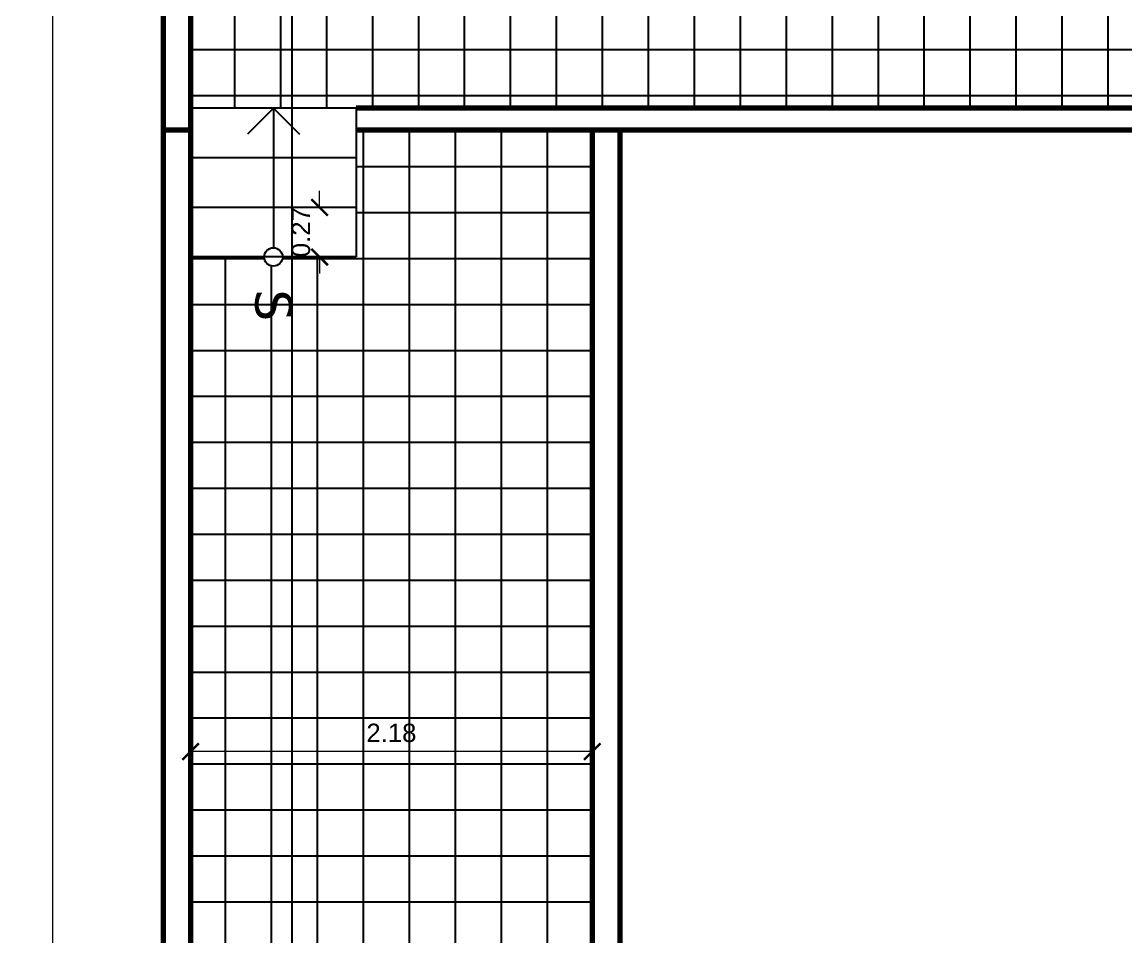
# Model space of a CAD drawing. Header units: inches. Extents: x 20.7 to 104.8, y 84.5 to 143.9.
# Drawn here: x 40.83 to 46.83, y 125.01 to 129.99 of the extents above; entities that cross this region are included whole.
import ezdxf

# ---------------------------------------------------------------- set-up
doc = ezdxf.new("R2010")
doc.units = ezdxf.units.IN
doc.header["$MEASUREMENT"] = 0
doc.linetypes.add('CONTINUA', pattern=[0])
for name, color, linetype in [('Cotas', 60, 'Continuous'), ('Flecha', 6, 'Continuous'), ('Gradas', 3, 'Continuous'), ('Linea de corte', 30, 'Continuous'), ('Textura piso', 8, 'Continuous')]:
    doc.layers.add(name, color=color, linetype=linetype)
doc.layers.add('Paredes', color=5, linetype='Continuous', lineweight=80)
doc.styles.get("Standard").update_dxf_attribs({"font": 'arial.ttf'})
doc.dimstyles.new('Cotas', dxfattribs={"dimtxt": 0.1, "dimasz": 0.09, "dimexe": 0.2, "dimexo": 0.4, "dimgap": 0.05, "dimtad": 1, "dimzin": 0, "dimdsep": 46, "dimtxsty": 'Standard', "dimblk": 'ARCHTICK', "dimcen": 0.09, "dimse1": 1, "dimse2": 1, "dimclrd": 60, "dimclre": 256, "dimadec": 0, "dimazin": 0, "dimtfac": 1, "dimtix": 1, "dimtofl": 0, "dimtmove": 1, "dimatfit": 3, "dimfxl": 0, "dimtolj": 1, "dimtzin": 0, "dimlwd": 9, "dimarcsym": 0})

# ---------------------------------------------------------------- blocks, each defined once
blk = doc.blocks.new('_ArchTick')
at = {"color": 0, "linetype": 'ByBlock', "const_width": 0.15}
blk.add_lwpolyline([(-0.5, -0.5), (0.5, 0.5)], dxfattribs=at)
blk = doc.blocks.new('*D402')
at = {"layer": 'Cotas', "color": 60, "linetype": 'CONTINUA', "lineweight": 9, "transparency": 16777216}
for p, q in [((42.44893983436884, 128.9770058728399), (42.44893983436884, 129.0670058728399)), ((42.44893983436884, 128.7070058728399), (42.44893983436884, 128.6170058728399))]:
    blk.add_line(p, q, dxfattribs=at)
at = {"layer": 'Defpoints', "color": 0, "transparency": 16777216}
for p in [(42.44893983436884, 128.9770058728399), (42.44893983436884, 128.9770058728399), (42.44893983436884, 128.7070058728399)]:
    blk.add_point(p, dxfattribs=at)
at = {"layer": 'Cotas', "color": 60, "lineweight": 9, "transparency": 16777216, "xscale": 0.09, "yscale": 0.09, "zscale": 0.09}
for p, rotation in [((42.44893983436884, 128.9770058728399), 270), ((42.44893983436884, 128.7070058728399), 90)]:
    blk.add_blockref('_ArchTick', p, dxfattribs=dict(at, rotation=rotation))
at = {"layer": 'Cotas', "color": 0, "transparency": 16777216, "insert": (42.34788253559665, 128.8420058728399), "char_height": 0.1, "attachment_point": 5, "rotation": 90}
blk.add_mtext('\\A1;0.27', dxfattribs=at)
blk = doc.blocks.new('*D403')
at = {"layer": 'Cotas', "color": 60, "linetype": 'CONTINUA', "lineweight": 9, "transparency": 16777216}
blk.add_line((43.93187193619565, 126.0161068330859), (41.74765915143252, 126.0161068330859), dxfattribs=at)
at = {"layer": 'Defpoints', "color": 0, "transparency": 16777216}
for p in [(41.74765915143252, 126.0161068330859), (41.74765915143252, 126.0161068330859), (43.93187193619565, 126.0161068330859)]:
    blk.add_point(p, dxfattribs=at)
at = {"layer": 'Cotas', "color": 60, "lineweight": 9, "transparency": 16777216, "xscale": 0.09, "yscale": 0.09, "zscale": 0.09, "rotation": 180}
blk.add_blockref('_ArchTick', (41.74765915143252, 126.0161068330859), dxfattribs=at)
at = {"layer": 'Cotas', "color": 60, "lineweight": 9, "transparency": 16777216, "xscale": 0.09, "yscale": 0.09, "zscale": 0.09}
blk.add_blockref('_ArchTick', (43.93187193619565, 126.0161068330859), dxfattribs=at)
at = {"layer": 'Cotas', "color": 0, "transparency": 16777216, "insert": (42.83976554381408, 126.1171641318581), "char_height": 0.1, "attachment_point": 5}
blk.add_mtext('\\A1;2.18', dxfattribs=at)
blk = doc.blocks.new('*D298')
at = {"layer": 'Cotas', "color": 60, "linetype": 'CONTINUA', "lineweight": 9, "transparency": 16777216}
blk.add_line((40.99765915143249, 108.9211326138387), (40.9976591514325, 138.9711326138387), dxfattribs=at)
at = {"layer": 'Defpoints', "color": 0, "transparency": 16777216}
for p in [(40.9976591514325, 138.9711326138387), (40.9976591514325, 138.9711326138387), (40.99765915143247, 108.9211326138387)]:
    blk.add_point(p, dxfattribs=at)
at = {"layer": 'Cotas', "color": 60, "lineweight": 9, "transparency": 16777216, "xscale": 0.09, "yscale": 0.09, "zscale": 0.09}
for p, rotation in [((40.9976591514325, 138.9711326138387), 90), ((40.99765915143249, 108.9211326138387), 270)]:
    blk.add_blockref('_ArchTick', p, dxfattribs=dict(at, rotation=rotation))
at = {"layer": 'Cotas', "color": 0, "transparency": 16777216, "insert": (40.8965677462483, 123.9461326138387), "char_height": 0.1, "attachment_point": 5, "rotation": 90}
blk.add_mtext('\\A1;30.05', dxfattribs=at)

msp = doc.modelspace()

# ---------------------------------------------------------------- hatches: boundary and pattern name
at = {"layer": 'Textura piso'}
h = msp.add_hatch(dxfattribs=at)
h.set_pattern_fill('ANSI37', color=256, scale=2, angle=-45.00000000000001, style=0)
h.set_pattern_definition([(360, (14.73790602242759, 217.8356738307002), (1.014354061992836e-16, 0.25), []), (90, (14.73790602242759, 217.8356738307002), (-0.25, 1.014354061992836e-16), [])])
h.paths.add_polyline_path([(50.65757338725741, 129.5170058728399), (50.65757338725741, 132.9684343632218), (49.24757338725743, 132.9684343632219), (49.24757338725743, 133.4684343632219), (50.65757338725741, 133.4684343632218), (50.6575733872574, 138.8211326138387), (45.36171271719763, 138.8211326138387), (45.36171271719764, 135.8497081930303), (45.51171271719761, 135.8497081930303), (45.51171271719761, 135.3497081930303), (45.2117127171976, 135.3497081930303), (45.2117127171976, 135.8497081930303), (41.74765915143252, 135.8497081930303), (41.74765915143252, 129.5170058728399), (42.64765915143249, 129.5170058728399)])
h.paths.add_polyline_path([(46.39654711499424, 132.7093252994816), (46.3925282061515, 132.7093252994816), (46.3925282061515, 132.7043538283885), (46.396395559236, 132.7043538283885, 0.01042263796228323)], flags=16)
h.paths.add_polyline_path([(46.3875567350584, 132.7104744233409), (46.3875567350584, 132.6645820596436), (46.38258526396532, 132.6645820596436), (46.38258526396532, 132.6546391174573), (46.37761379287224, 132.6546391174573), (46.37761379287224, 132.6446961752712), (46.37264232177915, 132.6446961752712), (46.37264232177915, 132.6397247041781), (46.36767085068584, 132.6397247041781), (46.36767085068584, 132.6347532330849), (46.36269937959275, 132.6347532330849), (46.36269937959275, 132.6297817619918), (46.35772790849967, 132.6297817619918), (46.35772790849967, 132.6248102908987), (46.35275643740658, 132.6248102908987), (46.35275643740658, 132.6198388198056), (46.3477849663135, 132.6198388198057), (46.3477849663135, 132.6148673487124), (46.34281349522042, 132.6148673487124), (46.3428134952204, 132.6098958776193), (46.33287055303424, 132.6098958776193), (46.33287055303424, 132.6049244065262), (46.32292761084784, 132.6049244065263), (46.32292761084784, 132.5999529354332), (46.30801319756858, 132.5999529354332), (46.30801319756858, 132.5949814643401), (46.277237342485, 132.59498146434), (46.27723734248514, 132.7104744233409), (46.15886906477533, 132.7104744233409), (46.15886906477532, 132.7242397127609), (46.16384053586842, 132.7242397127609), (46.16384053586842, 132.7490970682265), (46.1688120069615, 132.7490970682265), (46.16881200696151, 132.7590400104127), (46.1737834780546, 132.7590400104127), (46.17378347805458, 132.7689829525988), (46.17875494914767, 132.7689829525988), (46.17875494914768, 132.7789258947851), (46.18372642024077, 132.7789258947851), (46.18372642024075, 132.7838973658782), (46.18869789133385, 132.7838973658782), (46.18869789133385, 132.7888688369713), (46.19366936242716, 132.7888688369713), (46.19366936242716, 132.7938403080645), (46.19864083352024, 132.7938403080645), (46.19864083352024, 132.7988117791576), (46.20361230461333, 132.7988117791576), (46.20361230461334, 132.8037832502507), (46.20858377570642, 132.8037832502507), (46.20858377570642, 132.8087547213438), (46.21852671789259, 132.8087547213438), (46.21852671789259, 132.8137261924368), (46.22846966007875, 132.8137261924368), (46.22846966007875, 132.81869766353), (46.23841260226515, 132.81869766353), (46.23841260226516, 132.8236691346231), (46.26326995773059, 132.8236691346231), (46.26326995773059, 132.8286406057162), (46.27723734248527, 132.8286406057162), (46.27723734248513, 132.7104744233409)], flags=16)
h.paths.add_polyline_path([(46.27818437100985, 132.6496676463642), (46.27818437100984, 132.6993823572953), (46.33784202412733, 132.6993823572953), (46.33784202412733, 132.6496676463642)], flags=0)
h.paths.add_polyline_path([(46.28315584210315, 132.6596105885504), (46.28315584210316, 132.6944108862022), (46.32789908194116, 132.6944108862022), (46.32789908194116, 132.6596105885504)], flags=0)
h.paths.add_polyline_path([(46.28812731319623, 132.6695535307367), (46.28812731319623, 132.6894394151091), (46.31795613975476, 132.6894394151091), (46.31795613975475, 132.6695535307367)], flags=0)
h.paths.add_polyline_path([(46.29309878428933, 132.6745250018298), (46.29309878428932, 132.6844679440161), (46.31298466866167, 132.6844679440161), (46.31298466866167, 132.6745250018298)], flags=0)
h.paths.add_polyline_path([(45.23466593103716, 132.624751060102), (45.90718980552557, 132.624751060102), (45.90718980552557, 132.5030048118073), (45.23466593103716, 132.5030048118073)], flags=24)
h.paths.add_polyline_path([(44.98970261544438, 132.9309012402319), (46.12558240053504, 132.9309012402319), (46.12558240053504, 132.7059012402319), (44.98970261544438, 132.7059012402319)], flags=24)
h = msp.add_hatch(dxfattribs=at)
h.set_pattern_fill('ANSI37', color=256, scale=2, angle=315, style=0)
h.set_pattern_definition([(0, (0.1879038295239752, -18.05128980169419), (6.938893903907228e-17, 0.25), []), (90, (0.1879038295239752, -18.05128980169419), (-0.25, 6.938893903907228e-17), [])])
edge = h.paths.add_edge_path()
edge.add_ellipse((43.73687838165675, 118.9766102673596), major_axis=(0.5865214487160307, 0.5865214487160304), ratio=0.9999999999999027, start_angle=-45.21454470821902, end_angle=41.36552252760481, ccw=False)
edge.add_line((44.56633915394681, 118.973504326966), (44.59765915143251, 118.9735043280695))
edge.add_line((44.59765915143251, 118.9735043280695), (44.59765915143252, 119.1155043267909))
edge.add_line((44.59765915143252, 119.1155043267909), (46.75959260785635, 119.1155043267909))
edge.add_line((46.75959260785633, 119.1155043267909), (46.75959260785633, 121.1364613111247))
edge.add_line((46.75959260785635, 121.1364613111247), (46.63257595297162, 121.2528699795877))
edge.add_line((46.63257595297162, 121.2528699795877), (46.75959260785635, 121.4346861072634))
edge.add_line((46.75959260785635, 121.4346861072634), (46.75959260785635, 121.494622015374))
edge.add_line((46.75959260785635, 121.494622015374), (46.65215717140785, 121.4141531671768))
edge.add_line((46.65215717140785, 121.4141531671768), (46.52736121872363, 121.3807313989772))
edge.add_line((46.52736121872363, 121.3807313989772), (46.63466936036782, 121.575267675843))
edge.add_line((46.63466936036782, 121.575267675843), (46.47744818505493, 121.4540456257142))
edge.add_line((46.47744818505493, 121.4540456257142), (46.37884030967523, 121.6382998512189))
edge.add_line((46.37884030967523, 121.6382998512189), (46.31839671207696, 121.8015937167044))
edge.add_line((46.31839671207696, 121.8015937167044), (46.27375457642539, 122.0023193810482))
edge.add_line((46.27375457642538, 122.0023193810482), (46.47207128518966, 122.1022351233568))
edge.add_line((46.47207128518966, 122.1022351233568), (46.75959260785633, 122.0473430505378))
edge.add_line((46.75959260785635, 122.0473430505378), (46.75959260785635, 122.182141970247))
edge.add_line((46.75959260785635, 122.182141970247), (46.55801857154709, 122.1752778853618))
edge.add_line((46.55801857154709, 122.1752778853618), (46.25943881915212, 122.2409926884812))
edge.add_line((46.25943881915212, 122.2409926884812), (46.26723114513, 122.356999281476))
edge.add_line((46.26723114513, 122.356999281476), (46.53513553559741, 122.4391713386472))
edge.add_line((46.53513553559739, 122.4391713386472), (46.28216072269903, 122.4589641476806))
edge.add_line((46.28216072269903, 122.4589641476806), (46.3313528093512, 122.6352077933319))
edge.add_line((46.3313528093512, 122.6352077933319), (43.93187193619565, 122.6352077933319))
edge.add_line((43.93187193619565, 122.6352077933319), (43.93187193619565, 129.3970058728399))
edge.add_line((43.93187193619565, 129.3970058728399), (42.64765915143249, 129.3970058728399))
edge.add_line((42.64765915143249, 129.3970058728399), (42.64765915143249, 128.7070058728399))
edge.add_line((42.64765915143249, 128.7070058728399), (42.2476591514325, 128.7070058728399))
edge.add_arc((42.1976591514325, 128.7070058728399), 0.05, -90, 1.63140612130519e-11, ccw=False)
edge.add_arc((42.1976591514325, 128.7070058728399), 0.05, -180.00000000001626, -90, ccw=False)
edge.add_line((42.14765915143251, 128.7070058728399), (41.74765915143252, 128.7070058728399))
edge.add_line((41.74765915143252, 128.7070058728399), (41.74765915143252, 119.1155043267909))
edge.add_line((41.74765915143252, 119.1155043267909), (43.69765915143253, 119.1155043267909))
edge.add_line((43.69765915143253, 119.1155043267909), (43.69765915143252, 118.9735043278525))
edge.add_line((43.69765915143252, 118.9735043278525), (43.72930799211115, 118.9735043270855))
edge.add_ellipse((43.73329915342013, 118.975664327895), major_axis=(0.001527350648309777, -0.001527350648309778), ratio=0.9999999999767395, start_angle=90, end_angle=404.9999900935448, ccw=False)
edge.add_line((43.73545915350444, 118.9776144013422), (43.73545915341225, 119.0530136505731))
edge.add_ellipse((43.74231715339444, 119.0489963271757), major_axis=(0.004849338308339666, -0.004849338308339672), ratio=0.9999999999949449, start_angle=135.0000000371351, end_angle=225.0000000376622, ccw=False)
edge.add_line((43.74447715342136, 119.0567490284893), (43.74447715315107, 119.4048837067043))
edge.add_line((43.74447715315107, 119.4048837067043), (43.74447715293974, 119.7276439004602))
edge.add_ellipse((43.74231715290169, 119.7353966017712), major_axis=(0.004849338308325458, 0.004849338308325455), ratio=0.999999999996662, start_angle=135.0000000374217, end_angle=225.0000000380879, ccw=False)
edge.add_line((43.73545915298315, 119.7313792783407), (43.73545915297078, 119.7414943795465))
edge.add_line((43.73545915297078, 119.7414943795465), (43.731103068135, 119.7414943785927))
edge.add_ellipse((43.70542682650098, 119.7414494717443), major_axis=(0.01815587231779666, -0.01815587231779667), ratio=0.9999999999927778, start_angle=45.10020867616265, end_angle=84.16597305650603)
edge.add_line((43.72533415224059, 119.7576658151621), (43.71925915296191, 119.7576658144664))
edge.add_line((43.71925915296192, 119.7576658144664), (43.71925915297918, 119.7505530431856))
edge.add_line((43.71925915297918, 119.7505530431856), (43.70519591363912, 119.7471377459656))
edge.add_ellipse((43.7092740658007, 119.7564002980359), major_axis=(0.005754533328616031, -0.005754533328616034), ratio=0.9999999999957939, start_angle=225.0000000375392, end_angle=319.67572227145763, ccw=False)
edge.add_line((43.70113592664983, 119.7564002981958), (43.70113592668054, 119.7641263929048))
edge.add_line((43.70113592668054, 119.7641263929048), (43.69818657714033, 119.7641263930929))
edge.add_line((43.69818657714033, 119.7641263930929), (43.69818657708508, 119.7715123659886))
edge.add_line((43.69818657708508, 119.7715123659886), (43.7011359267099, 119.7715123658005))
edge.add_line((43.7011359267099, 119.7715123658005), (43.7011359267608, 119.7843200732249))
edge.add_ellipse((43.70927406577509, 119.7792384603201), major_axis=(0.005754533328598588, 0.005754533328598586), ratio=0.9999999999972087, start_angle=40.32427781040991, end_angle=135.0000000376389, ccw=False)
edge.add_line((43.70993745801452, 119.7873495165256), (43.72533415294606, 119.7836103830714))
edge.add_line((43.72533415294608, 119.7836103830713), (43.72533415293707, 119.7779729436031))
edge.add_ellipse((43.70542682646173, 119.7941892857281), major_axis=(0.01815587231773378, 0.01815587231773378), ratio=0.9999999999938775, start_angle=-84.16597297302403, end_angle=-45.10020860027818)
edge.add_line((43.73110306820688, 119.7941443795526), (43.73545915290639, 119.7941443786438))
edge.add_line((43.73545915290637, 119.7941443786438), (43.73545915289382, 119.8044086020969))
edge.add_line((43.73545915289382, 119.8044086020969), (43.78945914776834, 119.8044086020727))
h.paths.add_polyline_path([(43.22321747823611, 121.548449812622), (43.22514029284656, 121.4964894287114), (43.20398933213319, 121.440680127474), (43.17050761391867, 121.3758934587454), (43.1713635100355, 121.3668988654933), (43.1789927421991, 121.365626239603), (43.21937184901567, 121.3367593596526), (43.23667718050837, 121.2982701863855), (43.24244562433925, 121.2501587198014), (43.24244562433925, 121.221793872546), (43.27128784349402, 121.1866515839108), (43.30782132108986, 121.1135221547031), (43.32897228180326, 121.0827308160895), (43.32128102336191, 121.0134503042086), (43.27513347271446, 120.9788100482681), (43.22321747823609, 120.9653388376246), (43.18476118603002, 120.9922812589116), (43.18283837141979, 121.0249970561886), (43.20398933213315, 121.0211481388619), (43.18235766776718, 121.0355815788372), (43.15591896687549, 120.9922812589116), (43.09438889934556, 120.9595654616344), (43.01555350032292, 120.9422453336642), (43.00245113527924, 120.9541667590125), (42.94822790706608, 120.9338156626178), (42.93094965746914, 120.9133784537139), (42.9195523289323, 120.9081637915294), (42.90979869675577, 120.8691159044568), (42.88672492143216, 120.8537202351497), (42.86557396071878, 120.8575691524766), (42.84953686864974, 120.881645358733), (42.83480892695383, 120.8806626564367), (42.78097011786525, 120.9653388376246), (42.7636647863723, 121.0808063574262), (42.79065744099698, 121.175361426419), (42.74828226948999, 121.1981983358908), (42.70982597728374, 121.2193673811878), (42.69636627501148, 121.2617054717817), (42.70982597728376, 121.3040435623754), (42.7290541233869, 121.3425327356426), (42.72905412338689, 121.3694751569297), (42.74706102237256, 121.3842206712827), (42.7348225672178, 121.4291333754938), (42.7290541233869, 121.4714714660877), (42.73289975260737, 121.4791693007412), (42.74059101104869, 121.4772448420777), (42.74635945487961, 121.4637736314342), (42.75285910990033, 121.5006365016056), (42.76533949587166, 121.4975137373548), (42.76827004605636, 121.519511656425), (42.78577715439096, 121.5089984100231), (42.79635263474773, 121.5195829326717), (42.80404389318886, 121.5118850980182), (42.80981233701975, 121.446453503464), (42.82134922468158, 121.4560757967809), (42.83480892695383, 121.4753203834143), (42.84442300000539, 121.4560757967809), (42.8328861123436, 121.419511082177), (42.80938504488411, 121.3936378045919), (42.82134922468157, 121.3637017809397), (42.81173515163022, 121.3348349009893), (42.80212107857859, 121.3290615249992), (42.78827681338429, 121.3252126076725), (42.82327203929202, 121.3252126076725), (42.85980551688776, 121.3329104423259), (42.88672492143219, 121.3425327356427), (42.92902684285895, 121.3752485329198), (42.93015791027676, 121.3714750845603), (42.95594624740311, 121.3829463675731), (42.96705584292938, 121.3866527324066), (42.96556032045481, 121.3906442022267), (43.01170787110225, 121.4310578341571), (43.05115872258952, 121.4141358700483), (43.07131512402174, 121.4368312101471), (43.09813332779723, 121.4529358905407), (43.11938548927962, 121.5061117220282), (43.12323111850009, 121.5388275193052), (43.14245926460325, 121.5715433165824), (43.1732242983682, 121.5888634445525), (43.20783496135363, 121.581165609899)], flags=16)
edge = h.paths.add_edge_path(flags=0)
edge.add_line((43.12515393311054, 121.4560757967809), (43.10015734317648, 121.4541513381175))
edge.add_line((43.14822770843415, 121.4329822928205), (43.12515393311054, 121.4560757967809))
edge.add_line((43.16745585453731, 121.4079643301968), (43.14822770843415, 121.4329822928205))
edge.add_line((43.1713635100355, 121.3668988654933), (43.16745585453731, 121.4079643301968))
edge.add_line((42.93094965746917, 120.9133784537139), (42.86365114610834, 120.8825871151003))
edge.add_line((42.86365114610834, 120.8825871151003), (42.83480892695383, 120.8806626564367))
edge.add_line((43.00284852600765, 121.3403502879557), (43.00893279446058, 121.3427860762156))
edge.add_line((43.02779402666459, 121.3196460877464), (43.03326986827227, 121.3196460877464))
h.paths.add_polyline_path([(42.35128574646272, 128.5710422993627), (42.35128574646272, 128.316844851411), (42.04403255640229, 128.316844851411), (42.04403255640229, 128.5710422993627)], flags=24)
h.paths.add_polyline_path([(42.23778877800044, 124.0113464364412), (42.92575603584491, 124.0113464364412), (42.92575603584491, 123.8896001881465), (42.23778877800044, 123.8896001881465)], flags=24)
h.paths.add_polyline_path([(41.97877303980314, 124.3293088957853), (43.11465282489381, 124.3293088957853), (43.11465282489381, 124.1043088957853), (41.97877303980314, 124.1043088957853)], flags=24)

# ---------------------------------------------------------------- linework, layer by layer
at = {"layer": 'Flecha'}
for q in [(42.05623779519516, 129.3755845166026), (42.1976591514325, 128.7570058728399), (42.33908050766979, 129.3755845166026)]:
    msp.add_line((42.19765915143248, 129.5170058728399), q, dxfattribs=at)
msp.add_circle((42.1976591514325, 128.7070058728399), 0.05, dxfattribs=at)
at = {"layer": 'Gradas'}
for p, q in [((42.64765915143249, 129.5170058728399), (41.74765915143252, 129.5170058728399)), ((42.64765915143249, 129.5170058728399), (42.64765915143249, 128.7070058728399)), ((42.64765915143249, 129.2470058728399), (41.74765915143252, 129.2470058728399)), ((42.64765915143249, 128.9770058728399), (41.74765915143252, 128.9770058728399)), ((42.64765915143249, 128.7070058728399), (41.74765915143252, 128.7070058728399))]:
    msp.add_line(p, q, dxfattribs=at)
at = {"layer": 'Linea de corte'}
msp.add_line((42.29765915143246, 141.1711326138387), (42.29765915143244, 106.7211326138387), dxfattribs=at)
at = {"layer": 'Paredes'}
for p, q in [((41.59765915143251, 138.9711326138387), (41.59765915143247, 108.9211326138387)), ((41.74765915143252, 138.8211326138387), (41.74765915143252, 119.1155043267909)), ((50.6575733872574, 129.5170058728399), (42.64765915143249, 129.5170058728399)), ((41.74765915143252, 129.3970058728399), (41.59765915143251, 129.3970058728399)), ((50.80757338725738, 129.3970058728399), (42.64765915143249, 129.3970058728399)), ((43.93187193619565, 129.3970058728399), (43.93187193619565, 122.6352077933319)), ((44.08187193619564, 129.3970058728399), (44.08187193619564, 122.7852077933319))]:
    msp.add_line(p, q, dxfattribs=at)

# ---------------------------------------------------------------- texts
at = {"layer": 'Flecha', "insert": (42.1976591514325, 128.4439435753868), "char_height": 0.2, "width": 0.1003333395875643, "attachment_point": 5, "rotation": 270}
msp.add_mtext('{\\fVerdana|b0|i0|c0|p34;S}', dxfattribs=at)

# ---------------------------------------------------------------- dimensions: what is measured, and where the dimension line sits
at = {"layer": 'Cotas'}
for base, p1, p2, picture, middle in [((40.9976591514325, 138.9711326138387), (40.99765915143247, 108.9211326138387), (40.9976591514325, 138.9711326138387), '*D298', (40.8965677462483, 123.9461326138387)), ((42.44893983436884, 128.9770058728399), (42.44893983436884, 128.7070058728399), (42.44893983436884, 128.9770058728399), '*D402', (42.34788253559665, 128.8420058728399))]:
    dim = msp.add_linear_dim(base=base, p1=p1, p2=p2, angle=270, dimstyle='Cotas', dxfattribs=at)
    dim.commit()
    dim.dimension.update_dxf_attribs({"geometry": picture, "text_midpoint": middle})
dim = msp.add_linear_dim(base=(41.74765915143252, 126.0161068330859), p1=(43.93187193619565, 126.0161068330859), p2=(41.74765915143252, 126.0161068330859), dimstyle='Cotas', dxfattribs=at)
dim.commit()
dim.dimension.update_dxf_attribs({"geometry": '*D403', "text_midpoint": (42.83976554381408, 126.1171641318581)})

doc.saveas('drawing.dxf')
